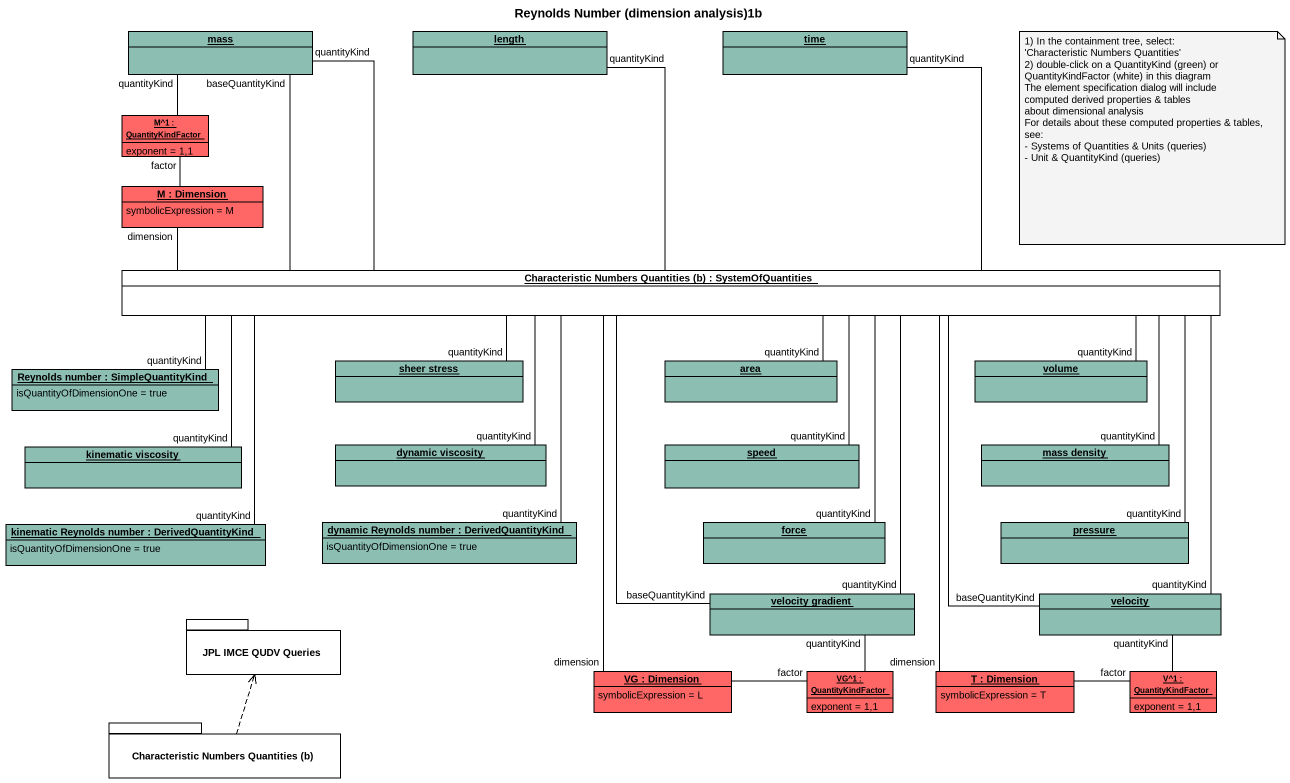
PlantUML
@startuml
title Reynolds Number (dimension analysis)1b
hide circle
hide empty members
object mass #8CBEB2
object length #8CBEB2
object time #8CBEB2
object "M^1 : QuantityKindFactor" as M_1 #FF6666 {
  exponent = 1,1
}
object "M : Dimension" as M #FF6666 {
  symbolicExpression = M
}
object "Characteristic Numbers Quantities (b) : SystemOfQuantities" as Characteristic_Numbers #FFFFFF
object "sheer stress" as sheer_stress #8CBEB2
object area #8CBEB2
object volume #8CBEB2
object "Reynolds number : SimpleQuantityKind" as Reynolds_number #8CBEB2 {
  isQuantityOfDimensionOne = true
}
object "kinematic viscosity" as kinematic_viscosity #8CBEB2
object "dynamic viscosity" as dynamic_viscosity #8CBEB2
object speed #8CBEB2
object "mass density" as mass_density #8CBEB2
object "kinematic Reynolds number : DerivedQuantityKind" as kinematic_Reynolds_number #8CBEB2 {
  isQuantityOfDimensionOne = true
}
object "dynamic Reynolds number : DerivedQuantityKind" as dynamic_Reynolds_number #8CBEB2 {
  isQuantityOfDimensionOne = true
}
object force #8CBEB2
object pressure #8CBEB2
object "velocity gradient" as velocity_gradient #8CBEB2
object velocity #8CBEB2
package "JPL IMCE QUDV Queries" as JPL_IMCE_QUDV_Queries {
}
object "VG : Dimension" as VG #FF6666 {
  symbolicExpression = L
}
object "VG^1 : QuantityKindFactor" as VG_1 #FF6666 {
  exponent = 1,1
}
object "T : Dimension" as T #FF6666 {
  symbolicExpression = T
}
object "V^1 : QuantityKindFactor" as V_1 #FF6666 {
  exponent = 1,1
}
package "Characteristic Numbers Quantities (b)" as Characteristic_Numbers_2 {
}
mass -- M_1 : quantityKind
mass -right- Characteristic_Numbers : baseQuantityKind
mass -right- Characteristic_Numbers : quantityKind
length -- Characteristic_Numbers : quantityKind
time -- Characteristic_Numbers : quantityKind
M_1 -- M : factor
M -right- Characteristic_Numbers : dimension
sheer_stress -right- Characteristic_Numbers : quantityKind
area -up- Characteristic_Numbers : quantityKind
volume -left- Characteristic_Numbers : quantityKind
Reynolds_number -right- Characteristic_Numbers : quantityKind
kinematic_viscosity -right- Characteristic_Numbers : quantityKind
dynamic_viscosity -up- Characteristic_Numbers : quantityKind
speed -up- Characteristic_Numbers : quantityKind
mass_density -left- Characteristic_Numbers : quantityKind
kinematic_Reynolds_number -right- Characteristic_Numbers : quantityKind
dynamic_Reynolds_number -up- Characteristic_Numbers : quantityKind
force -up- Characteristic_Numbers : quantityKind
pressure -left- Characteristic_Numbers : quantityKind
velocity_gradient -up- Characteristic_Numbers : baseQuantityKind
velocity_gradient -up- Characteristic_Numbers : quantityKind
velocity_gradient -- VG_1 : quantityKind
velocity -up- Characteristic_Numbers : quantityKind
velocity -up- Characteristic_Numbers : baseQuantityKind
velocity -- V_1 : quantityKind
VG -up- Characteristic_Numbers : dimension
VG_1 -left- VG : factor
T -up- Characteristic_Numbers : dimension
V_1 -left- T : factor
Characteristic_Numbers_2 .up.> JPL_IMCE_QUDV_Queries
note as N1
  1) In the containment tree, select:
  ~'Characteristic Numbers Quantities'
  2) double-click on a QuantityKind (green) or QuantityKindFactor (white) in this diagram
  The element specification dialog will include
  computed derived properties & tables
  about dimensional analysis
  For details about these computed properties & tables, see:
  - Systems of Quantities & Units (queries)
  - Unit & QuantityKind (queries)
end note
@enduml
